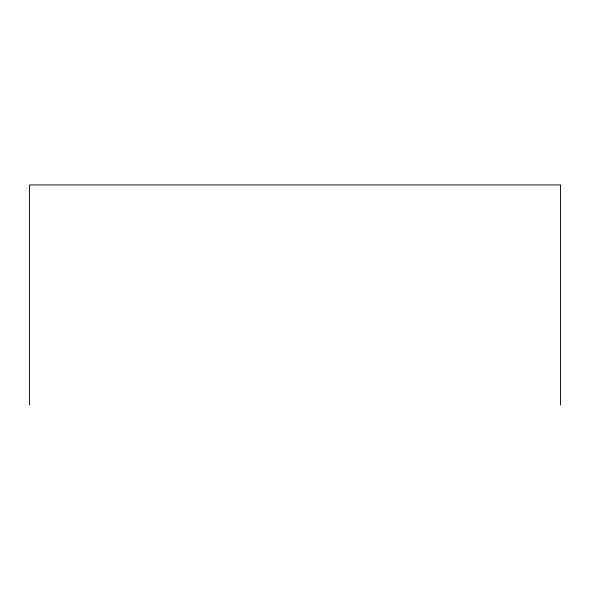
<?xml version="1.0" encoding="UTF-8"?>
<svg xmlns="http://www.w3.org/2000/svg" width="590" height="590" viewBox="0 0 590 590"><rect width="100%" height="100%" fill="white"/><g stroke="black" fill="none" stroke-linecap="round" stroke-linejoin="round"><path stroke-width="0.89" d="M560.5 405.065L560.5 184.935L29.5 184.935L29.5 405.065"/></g></svg>
